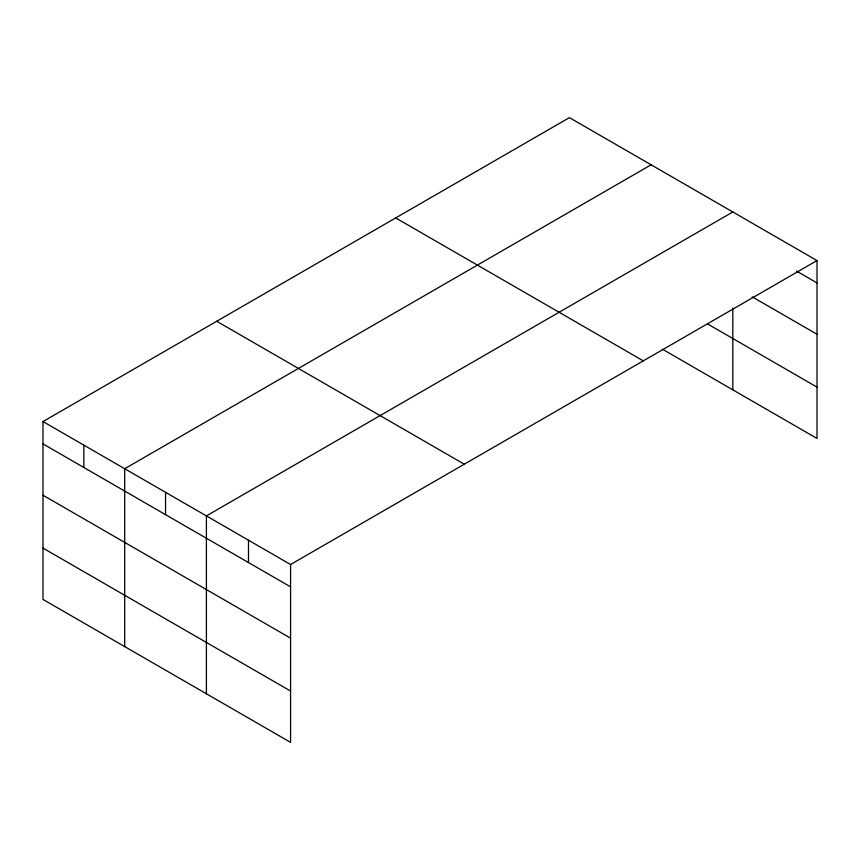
<?xml version="1.0" encoding="UTF-8"?>
<svg xmlns="http://www.w3.org/2000/svg" width="860" height="860" viewBox="0 0 860 860"><rect width="100%" height="100%" fill="white"/><g stroke="black" fill="none" stroke-linecap="round" stroke-linejoin="round"><path stroke-width="1.29" d="M43 421.561L290.572 564.504L290.572 742.363L43 599.431L43 421.561L569.428 117.637L817 260.569L817 438.439L662.469 349.224M651.128 164.808L124.7 468.732L124.7 646.602M732.827 211.969L206.4 515.903L206.4 693.762M290.572 564.504L817 260.569M796.521 271.094L817 282.918M752.167 296.808L817 334.239M707.866 324.102L817 387.118M395.707 217.935L643.28 360.867M216.72 321.264L464.292 464.206M43 443.91L290.572 586.842M43 495.231L290.572 638.163M43 548.11L290.572 691.042M732.827 308.116L732.827 389.838M248.486 540.198L248.486 562.547M165.55 492.318L165.55 514.667M83.85 445.147L83.85 467.496"/></g></svg>
